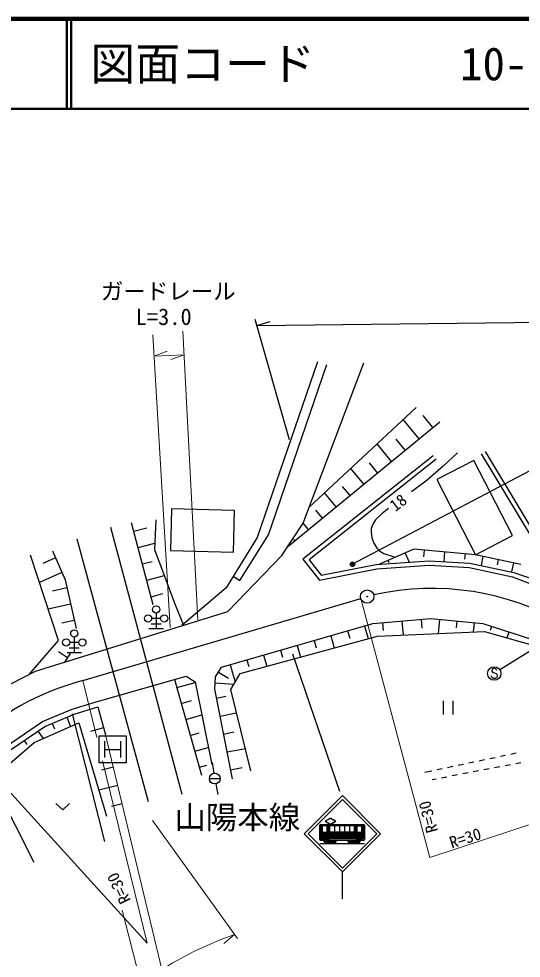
# Model space of a CAD drawing. Units: millimetres, scale not verified. Extents: x 40000 to 680000, y 20000 to 380000.
# Drawn here: x 112422 to 168321, y 275530 to 380000 of the extents above; entities that cross this region are included whole.
import ezdxf
from ezdxf.enums import TextEntityAlignment as Align

# ---------------------------------------------------------------- set-up
doc = ezdxf.new("R2010")
doc.units = ezdxf.units.MM
doc.header["$LTSCALE"] = 1000
doc.header["$PDMODE"] = 32
doc.header["$PDSIZE"] = 500
for name, color, linetype, lineweight in [('M-BGD', 7, 'Continuous', 25), ('M-BGD-EXST', 7, 'Continuous', 25), ('M-BMK-SRVR', 3, 'Continuous', 25), ('M-STR-HTXT', 7, 'Continuous', 13), ('M-STR-STRC', 7, 'Continuous', 25), ('M-TTL', 2, 'Continuous', 140), ('M-TTL-LINE', 7, 'Continuous', 50)]:
    doc.layers.add(name, color=color, linetype=linetype, lineweight=lineweight)
doc.layers.add('M-TTL-TXT', color=7, linetype='Continuous')
doc.styles.add('ＭＳ ゴシック', font='')
doc.styles.get('ＭＳ ゴシック').set_extended_font_data('MS Gothic')

msp = doc.modelspace()

# ---------------------------------------------------------------- linework, layer by layer
at = {"layer": 'M-BGD'}
for p, q in [((142528, 333193), (138713, 346545)), ((138897, 345904), (186358, 346450)), ((138897, 345904), (140397, 346324)), ((145674, 341856), (138939, 322305)), ((144065, 323914), (150800, 341737)), ((140190, 322603), (146688, 341558)), ((156642, 336789), (144738, 325696)), ((156959, 333287), (155193, 335439)), ((158496, 334549), (157402, 335882)), ((142356, 321299), (159265, 335180)), ((153885, 330763), (152277, 332722)), ((155422, 332025), (154410, 333258)), ((158531, 331406), (144042, 319903)), ((172987, 316516), (163919, 331612)), ((173989, 315819), (164348, 331869)), ((158842, 331014), (144742, 319820)), ((152347, 329501), (151431, 330618)), ((163051, 330868), (158931, 328749)), ((167342, 322523), (163051, 330868)), ((150810, 328240), (149362, 330004)), ((158931, 328749), (163222, 320404)), ((147736, 325716), (146446, 327287)), ((149273, 326978), (148451, 327979)), ((129425, 325489), (129304, 320866)), ((136414, 325306), (129425, 325489)), ((136293, 320683), (136414, 325306)), ((146199, 324454), (145472, 325339)), ((127384, 314822), (124981, 323940)), ((127652, 324283), (127537, 320964)), ((141702, 320299), (144065, 323914)), ((144662, 323192), (144066, 323918)), ((122631, 323467), (130559, 293782)), ((125221, 323028), (126667, 323409)), ((118876, 322155), (126804, 292948)), ((138939, 322305), (135481, 316702)), ((137031, 317536), (140190, 322603)), ((143124, 321930), (143005, 322075)), ((163222, 320404), (167342, 322523)), ((116169, 320850), (117580, 317607)), ((125702, 321204), (127562, 321695)), ((127537, 320964), (129712, 315127)), ((129304, 320866), (136293, 320683)), ((156368, 321000), (152552, 319336)), ((163222, 320404), (156368, 321000)), ((157510, 320901), (157447, 320173)), ((116855, 310855), (113727, 320354)), ((116522, 320039), (115110, 319424)), ((135682, 314100), (141702, 320299)), ((144042, 319903), (145864, 317567)), ((144742, 319820), (146070, 318117)), ((152198, 319310), (158088, 319737)), ((153506, 319752), (153594, 319550)), ((155414, 320584), (155854, 319575)), ((158088, 319737), (162611, 319476)), ((159795, 320702), (159703, 319644)), ((162080, 320504), (162028, 319909)), ((168289, 319331), (163222, 320404)), ((164067, 320226), (163852, 319212)), ((165756, 319868), (165627, 319259)), ((126183, 319381), (127250, 319662)), ((145864, 317567), (152264, 318814)), ((146070, 318117), (152198, 319310)), ((152264, 318814), (158092, 319236)), ((158092, 319236), (162544, 318979)), ((162544, 318979), (167359, 317956)), ((162611, 319476), (167494, 318439)), ((167445, 319510), (167230, 318495)), ((117227, 318418), (114724, 317328)), ((117580, 317607), (118801, 312190)), ((126663, 317557), (128634, 318077)), ((136281, 317998), (137031, 317536)), ((167359, 317956), (173434, 315602)), ((167494, 318439), (172987, 316516)), ((117784, 316704), (116189, 316345)), ((135481, 316702), (130579, 312515)), ((119540, 306400), (150465, 315537)), ((127144, 315734), (128443, 316076)), ((118191, 314898), (115708, 314339)), ((129712, 315127), (130707, 312624)), ((114285, 307452), (135682, 314100)), ((127706, 313914), (127706, 312155)), ((118597, 313093), (117213, 312781)), ((128256, 312685), (127156, 312685)), ((128206, 313317), (127206, 313317)), ((134993, 307879), (151805, 312738)), ((150871, 312468), (151275, 311071)), ((151805, 312738), (158271, 313306)), ((152883, 312833), (152959, 311966)), ((155038, 313022), (155173, 311483)), ((157193, 313212), (157279, 312231)), ((158271, 313306), (164041, 312734)), ((159233, 313211), (159078, 311654)), ((161156, 313020), (161080, 312252)), ((163079, 312830), (162980, 311825)), ((164041, 312734), (170741, 310575)), ((165003, 312424), (164856, 311968)), ((128506, 312155), (126906, 312155)), ((137053, 307186), (152327, 311358)), ((147135, 311388), (147523, 310046)), ((149003, 311928), (149241, 311107)), ((152327, 311358), (164249, 311880)), ((164249, 311880), (170399, 310111)), ((166926, 311804), (166721, 311169)), ((113570, 307089), (116855, 310855)), ((119095, 310648), (118095, 310648)), ((118595, 311245), (118595, 309487)), ((143399, 310309), (143771, 309021)), ((145267, 310848), (145495, 310060)), ((117836, 308931), (116828, 309604)), ((118152, 309405), (117519, 308457)), ((119395, 309487), (117795, 309487)), ((119145, 310016), (118045, 310016)), ((141531, 309769), (141750, 309013)), ((137795, 308689), (138004, 307966)), ((139663, 309229), (140019, 307996)), ((110291, 305425), (114285, 307452)), ((134326, 306830), (134993, 307879)), ((134659, 307354), (135750, 306660)), ((135927, 308149), (136486, 306215)), ((136009, 305398), (137053, 307186)), ((121031, 304049), (131035, 306877)), ((129743, 306512), (132761, 295887)), ((129995, 305627), (132046, 306209)), ((131035, 306877), (132037, 306257)), ((132037, 306257), (133896, 297054)), ((134230, 305447), (134326, 306830)), ((134278, 306138), (136358, 305995)), ((136185, 295480), (134230, 305447)), ((138245, 296382), (136009, 305398)), ((118376, 303225), (121031, 304049)), ((130498, 303856), (131646, 304182)), ((134426, 304450), (135466, 304654)), ((159626, 304149), (159626, 302649)), ((160766, 302649), (160766, 304149)), ((115045, 301843), (118376, 303225)), ((118580, 302660), (121209, 303476)), ((121209, 303476), (122056, 300363)), ((115332, 301312), (118580, 302660)), ((117768, 302323), (118191, 301305)), ((121990, 288504), (118414, 302691)), ((131001, 302085), (132778, 302590)), ((134817, 302457), (136650, 302816)), ((110327, 298627), (115045, 301843)), ((110701, 298156), (115332, 301312)), ((114131, 299536), (119105, 301703)), ((116144, 301649), (116405, 301021)), ((119105, 301703), (122176, 291326)), ((121844, 301141), (120416, 300753)), ((114560, 300786), (115119, 299966)), ((121354, 297248), (121354, 300248)), ((121354, 300248), (124354, 300248)), ((124354, 300248), (124354, 297248)), ((131504, 300314), (132488, 300594)), ((135208, 300463), (136366, 300691)), ((109889, 295874), (114131, 299536)), ((113017, 299734), (113315, 299296)), ((121954, 299648), (121954, 297848)), ((123754, 299648), (123754, 297848)), ((132007, 298544), (133509, 298970)), ((135599, 298470), (137628, 298868)), ((121954, 298748), (123754, 298748)), ((165413, 297823), (164826, 297700)), ((166587, 298070), (166000, 297947)), ((167762, 298317), (167174, 298194)), ((124354, 297248), (121354, 297248)), ((122971, 296757), (121625, 296434)), ((132510, 296773), (133329, 297006)), ((134145, 296100), (133985, 297289)), ((135990, 296477), (137267, 296727)), ((160716, 296835), (160129, 296712)), ((161890, 297082), (161303, 296959)), ((163064, 297329), (162477, 297206)), ((164239, 297576), (163652, 297453)), ((165348, 296742), (165937, 296856)), ((166526, 296970), (167115, 297084)), ((167704, 297198), (168293, 297312)), ((114133, 286165), (109245, 295822)), ((158367, 296341), (157605, 296181)), ((159541, 296588), (158954, 296465)), ((159457, 295602), (160046, 295716)), ((160635, 295830), (161224, 295944)), ((161813, 296058), (162402, 296172)), ((162992, 296286), (163581, 296400)), ((164170, 296514), (164759, 296628)), ((123457, 294731), (121320, 294219)), ((133626, 295506), (134826, 295506)), ((134337, 294916), (134559, 293737)), ((158406, 295398), (158868, 295488)), ((116557, 292752), (117307, 292032)), ((117307, 292032), (118057, 292752)), ((123942, 292705), (122724, 292413))]:
    msp.add_line(p, q, dxfattribs=at)
for points in [[(161226, 331740), (159623, 330231), (157840, 328708), (156124, 327400)], [(153549, 325541), (152855, 325002), (152116, 324278), (151803, 323790), (151641, 323299), (151609, 322905), (151692, 322287), (151916, 321682), (152260, 321140), (152547, 320840), (153032, 320518), (154168, 320152)]]:
    msp.add_lwpolyline(points, dxfattribs=at)
for centre, radius in [((151184, 315749), 30), ((127706, 314314), 400), ((126806, 313317), 400), ((128606, 313317), 400), ((118595, 311645), 400), ((117695, 310648), 400), ((119495, 310648), 400), ((134226, 295506), 600)]:
    msp.add_circle(centre, radius, dxfattribs=at)
for centre, radius, start, end in [((158402, 287091), 29553, 17.81394, 102.68207), ((126985, 277965), 29393, 104.67181, 133.69534)]:
    msp.add_arc(centre, radius, start, end, dxfattribs=at)
at = {"layer": 'M-BGD-EXST'}
for p, q in [((170865, 310677), (166034, 307652)), ((165114, 307667), (165046, 307530)), ((165046, 307530), (165046, 307462)), ((165046, 307462), (165114, 307326)), ((165250, 307735), (165114, 307667)), ((165114, 307326), (165523, 307189)), ((165387, 307735), (165250, 307735)), ((165523, 307667), (165387, 307735)), ((165591, 307530), (165523, 307667)), ((165523, 307189), (165591, 307121)), ((165046, 306780), (164978, 306917)), ((165114, 306712), (165046, 306780)), ((165250, 306644), (165114, 306712)), ((165387, 306644), (165250, 306644)), ((165523, 306712), (165387, 306644)), ((165591, 306780), (165523, 306712)), ((165591, 307121), (165660, 306985)), ((165660, 306917), (165591, 306780)), ((165660, 306985), (165660, 306917))]:
    msp.add_line(p, q, dxfattribs=at)
msp.add_circle((165319, 307189), 750, dxfattribs=at)
at = {"layer": 'M-BMK-SRVR'}
msp.add_circle((151184, 315749), 750, dxfattribs=at)
at = {"layer": 'M-STR-HTXT'}
for p, q in [((127338, 344856), (129273, 312292)), ((132325, 313170), (130679, 345252)), ((127480, 342477), (128935, 343033)), ((127480, 342477), (130813, 342643)), ((130813, 342643), (129355, 342096)), ((150465, 315537), (158143, 286731)), ((119540, 306400), (121096, 300061)), ((122056, 300363), (128780, 272523)), ((106679, 299217), (126707, 277203)), ((126707, 277203), (121726, 297495)), ((158143, 286731), (174819, 292226)), ((127295, 290829), (136773, 277715)), ((123912, 280868), (126237, 271807)), ((136438, 278178), (135248, 277173))]:
    msp.add_line(p, q, dxfattribs=at)
msp.add_arc((150441, 238617), 41966, 109.49191, 121.4668, dxfattribs=at)
at = {"layer": 'M-STR-STRC'}
for p, q in [((149584, 319376), (172607, 331521)), ((142878, 309392), (148094, 294117)), ((144178, 289369), (148421, 293612)), ((148421, 293612), (152663, 289369)), ((148421, 293188), (144602, 289369)), ((152239, 289369), (148421, 293188)), ((147092, 291108), (146492, 290758)), ((146492, 290758), (147092, 290408)), ((147092, 291078), (146522, 290758)), ((146522, 290758), (147092, 290438)), ((146621, 290683), (146638, 290693)), ((146750, 290608), (146769, 290619)), ((146879, 290533), (146901, 290546)), ((147008, 290457), (147032, 290472)), ((147692, 290758), (147092, 291108)), ((147662, 290758), (147092, 291078)), ((147092, 290408), (147692, 290758)), ((147092, 290438), (147662, 290758)), ((147197, 291019), (147221, 291033)), ((147328, 290945), (147350, 290958)), ((147460, 290872), (147479, 290883)), ((147591, 290798), (147608, 290807)), ((145901, 288708), (145901, 290308)), ((146001, 290408), (150768, 290408)), ((146031, 288708), (146031, 290408)), ((146127, 290258), (146127, 288808)), ((146161, 290305), (146161, 290408)), ((146728, 290308), (146177, 290308)), ((146177, 290258), (146177, 289558)), ((146728, 290258), (146177, 290258)), ((146177, 290258), (146177, 289558)), ((146177, 289558), (146728, 289558)), ((146177, 289558), (146177, 288808)), ((146208, 289558), (146208, 288808)), ((146291, 290308), (146291, 290408)), ((146338, 289558), (146338, 288808)), ((146421, 290308), (146421, 290408)), ((146468, 289558), (146468, 288808)), ((146551, 290308), (146551, 290408)), ((146598, 289558), (146598, 288808)), ((146681, 290308), (146681, 290408)), ((146728, 289558), (146728, 290258)), ((146728, 289558), (146728, 290258)), ((146728, 288808), (146728, 289558)), ((146778, 288808), (146778, 290258)), ((146811, 288708), (146811, 290293)), ((146894, 290278), (149994, 290278)), ((146941, 288708), (146941, 290270)), ((149764, 290258), (147004, 290258)), ((147004, 290258), (147004, 289558)), ((149764, 289558), (147004, 289558)), ((149990, 289488), (147006, 289488)), ((147556, 290258), (147556, 289558)), ((148108, 290258), (148108, 289558)), ((148660, 290258), (148660, 289558)), ((149212, 290258), (149212, 289558)), ((149764, 289558), (149764, 290258)), ((149990, 290138), (149764, 290138)), ((149990, 290008), (149764, 290008)), ((149990, 289878), (149764, 289878)), ((149990, 289748), (149764, 289748)), ((149990, 289618), (149764, 289618)), ((149990, 290258), (149990, 288808)), ((150040, 290308), (150592, 290308)), ((150040, 290258), (150040, 289558)), ((150040, 290258), (150592, 290258)), ((150040, 289558), (150592, 289558)), ((150040, 289558), (150040, 288808)), ((150072, 289558), (150072, 288808)), ((150202, 289558), (150202, 288808)), ((150332, 289558), (150332, 288808)), ((150462, 289558), (150462, 288808)), ((150592, 289558), (150592, 290258)), ((150592, 288808), (150592, 289558)), ((150868, 290268), (150639, 290268)), ((150642, 290258), (150642, 288808)), ((150868, 290138), (150642, 290138)), ((150868, 290008), (150642, 290008)), ((150868, 289878), (150642, 289878)), ((150868, 289748), (150642, 289748)), ((150868, 289618), (150642, 289618)), ((150868, 289488), (150642, 289488)), ((150868, 290308), (150868, 288708)), ((148421, 285127), (144178, 289369)), ((144602, 289369), (148421, 285551)), ((145901, 288708), (150868, 288708)), ((150868, 288637), (145901, 288637)), ((146161, 288708), (146161, 288761)), ((146177, 288808), (146728, 288808)), ((146177, 288758), (146728, 288758)), ((146291, 288708), (146291, 288758)), ((146376, 288507), (147025, 288507)), ((146421, 288708), (146421, 288758)), ((146466, 288377), (146935, 288377)), ((146551, 288708), (146551, 288758)), ((146681, 288708), (146681, 288758)), ((149990, 289358), (147009, 289358)), ((149990, 289228), (147011, 289228)), ((149990, 289098), (147014, 289098)), ((149990, 288968), (147017, 288968)), ((149990, 288838), (147020, 288838)), ((147076, 288507), (147726, 288507)), ((147166, 288377), (147635, 288377)), ((148421, 285551), (152239, 289369)), ((152663, 289369), (148421, 285127)), ((149043, 288507), (149693, 288507)), ((149134, 288377), (149602, 288377)), ((149743, 288507), (150393, 288507)), ((149834, 288377), (150302, 288377)), ((150040, 288808), (150592, 288808)), ((150040, 288758), (150592, 288758)), ((150868, 289358), (150642, 289358)), ((150868, 289228), (150642, 289228)), ((150868, 289098), (150642, 289098)), ((150868, 288968), (150642, 288968)), ((150868, 288838), (150642, 288838)), ((145901, 288287), (150868, 288287)), ((148421, 282127), (148421, 285127))]:
    msp.add_line(p, q, dxfattribs=at)
for radius in [100, 80, 60, 40, 20, 20]:
    msp.add_circle((149542, 319339), radius, dxfattribs=at)
for centre, radius, start, end in [((146001, 290308), 100, 90, 180), ((146177, 290258), 50, 90, 180), ((146728, 290258), 50, 360, 90), ((150040, 290258), 50, 90, 180), ((150592, 290258), 50, 360, 90), ((150768, 290308), 100, 360, 90), ((146177, 288808), 50, 180, 270), ((146701, 288637), 350, 180, 360), ((146728, 288808), 50, 270, 0), ((147401, 288637), 350, 180, 360), ((149368, 288637), 350, 180, 360), ((150068, 288637), 350, 180, 360), ((150040, 288808), 50, 180, 270), ((150592, 288808), 50, 270, 0)]:
    msp.add_arc(centre, radius, start, end, dxfattribs=at)
msp.add_point((149542, 319339), dxfattribs=at)
at = {"layer": 'M-TTL'}
msp.add_line((680000, 380000), (40000, 380000), dxfattribs=at)
at = {"layer": 'M-TTL-LINE'}
for p, q in [((117750, 380000), (117750, 370000)), ((118250, 380000), (118250, 370000)), ((40000, 370000), (680000, 370000))]:
    msp.add_line(p, q, dxfattribs=at)

# ---------------------------------------------------------------- texts
at = {"layer": 'M-BGD', "style": 'ＭＳ ゴシック'}
msp.add_text('18', height=1320, rotation=37.3, dxfattribs=at).set_placement((154551, 324816), align=Align.BOTTOM_LEFT)
msp.add_text('山陽本線', height=2566, dxfattribs=at).set_placement((129727, 289137), align=Align.BOTTOM_LEFT)
at = {"layer": 'M-STR-HTXT', "style": 'ＭＳ ゴシック'}
for s, p in [('ガードレール', (121553, 348230)), ('L=3.0', (125427, 345399))]:
    msp.add_text(s, height=1833, dxfattribs=at).set_placement(p, align=Align.BOTTOM_LEFT)
for rotation, p in [(105, (159454, 289780)), (17.8, (160710, 287341)), (115.9, (125281, 282148))]:
    msp.add_text('R=30', height=1320, rotation=rotation, dxfattribs=at).set_placement(p, align=Align.BOTTOM_LEFT)
at = {"layer": 'M-TTL-TXT', "style": 'ＭＳ ゴシック'}
for s, p in [('図面コード', (120380, 375000)), ('10-0', (161521, 375000))]:
    msp.add_text(s, height=3666, dxfattribs=at).set_placement(p, align=Align.MIDDLE_LEFT)

doc.saveas('drawing.dxf')
